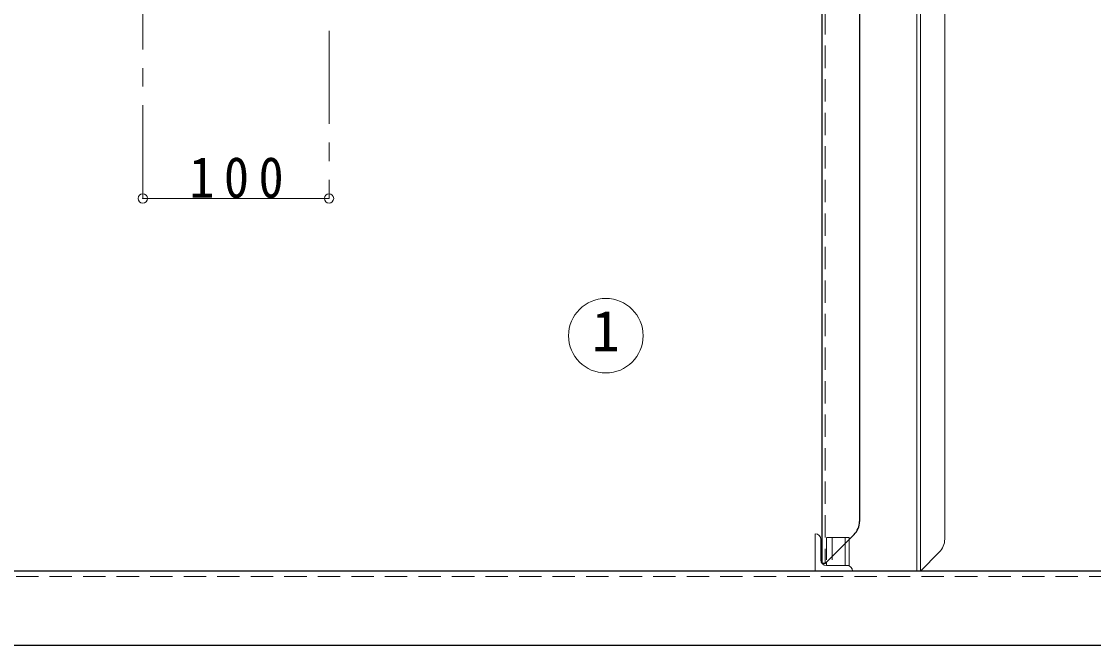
# Model space of a CAD drawing. Units: millimetres at full size, sheet at 1:10; details may follow other scales. Extents: x -2125 to 1925, y -1405 to 1405.
# Drawn here: x -774 to -198, y 455 to 790 of the extents above; entities that cross this region are included whole.
import ezdxf
from ezdxf.enums import TextEntityAlignment as Align

# ---------------------------------------------------------------- set-up
doc = ezdxf.new("R2010")
doc.units = ezdxf.units.MM
doc.header["$LTSCALE"] = 10
doc.header["$PDMODE"] = 32
doc.header["$PDSIZE"] = 5
doc.linetypes.add('CHAIN1', pattern=[8, 5, -1, 1, -1])
doc.linetypes.add('DASHED1', pattern=[1.8, 1.2, -0.6])
doc.layers.add('0-A', color=4, linetype='Continuous', lineweight=9)
doc.styles.add('ＭＳ ゴシック', font='')
doc.styles.get('ＭＳ ゴシック').set_extended_font_data('MS Gothic')

msp = doc.modelspace()

# ---------------------------------------------------------------- linework, layer by layer
at = {"layer": '0-A', "linetype": 'CHAIN1'}
for p, q in [((-708.8, 695.02), (-708.8, 881.52)), ((-608.8, 785.02), (-608.8, 695.02))]:
    msp.add_line(p, q, dxfattribs=at)
at = {"layer": '0-A', "color": 5, "lineweight": 25}
for p, q in [((-344.05, 499.03), (-344.05, 795.02)), ((-324.05, 795.02), (-324.05, 521.68)), ((-342.55, 499.03), (-326.98, 514.61)), ((402.2, 495.02), (-1097.8, 495.02)), ((-342.55, 499.03), (-344.05, 499.03)), ((432.2, 455.02), (-1127.8, 455.02))]:
    msp.add_line(p, q, dxfattribs=at)
at = {"layer": '0-A', "color": 7, "linetype": 'DASHED1', "lineweight": 18}
for p, q in [((-342.55, 795.02), (-342.55, 499.03)), ((-1100.8, 492.02), (405.2, 492.02))]:
    msp.add_line(p, q, dxfattribs=at)
at = {"layer": '0-A', "color": 7, "lineweight": 18}
for p, q in [((-293.3, 495.02), (-293.3, 795.02)), ((-291.3, 795.02), (-291.3, 495.02)), ((-347.8, 515.02), (-347.8, 495.02)), ((-344.8, 501.02), (-344.8, 512.02)), ((-331.8, 509.78), (-331.8, 498.02)), ((-329.64, 498.02), (-329.64, 511.94)), ((-341.8, 499.78), (-341.8, 498.02)), ((-341.8, 498.02), (-329.64, 498.02))]:
    msp.add_line(p, q, dxfattribs=at)
at = {"layer": '0-A'}
for p, q in [((-278.3, 512.16), (-278.3, 795.02)), ((-708.8, 695.02), (-608.8, 695.02)), ((-291.3, 495.02), (-281.23, 505.09))]:
    msp.add_line(p, q, dxfattribs=at)
at = {"layer": '0-A', "linetype": 'DASHED1'}
for p, q in [((-338.8, 513.02), (-338.8, 498.02)), ((-331.8, 513.02), (-331.8, 509.78))]:
    msp.add_line(p, q, dxfattribs=at)
msp.add_lwpolyline([(-329.64, 511.94), (-329.64, 513.02), (-341.8, 513.02), (-341.8, 499.78)], dxfattribs=at)
at = {"layer": '0-A', "color": 7, "lineweight": 18}
msp.add_circle((-460.22, 621.33), 20, dxfattribs=at)
at = {"layer": '0-A', "color": 5, "lineweight": 25}
msp.add_arc((-334.05, 521.68), 10, 315, 360, dxfattribs=at)
at = {"layer": '0-A', "color": 7, "lineweight": 18}
for centre, start, end in [((-347.8, 512.02), 0, 90), ((-341.8, 501.02), 180, 270), ((-330.8, 495.02), 0, 90)]:
    msp.add_arc(centre, 3, start, end, dxfattribs=at)
at = {"layer": '0-A'}
msp.add_arc((-288.3, 512.16), 10, 315, 360, dxfattribs=at)
for p in [(-708.8, 695.02), (-608.8, 695.02)]:
    msp.add_point(p, dxfattribs=at)

# ---------------------------------------------------------------- texts
at = {"layer": '0-A', "color": 7, "style": 'ＭＳ ゴシック'}
msp.add_text('1', height=21.99, dxfattribs=at).set_placement((-467.72, 606.33), align=Align.BOTTOM_LEFT)
at = {"layer": '0-A', "color": 7, "insert": (-683.8, 695.02), "char_height": 21.99, "attachment_point": 7, "style": 'ＭＳ ゴシック'}
msp.add_mtext('\\T1.38;\\W0.9;100', dxfattribs=at)

doc.saveas('drawing.dxf')
